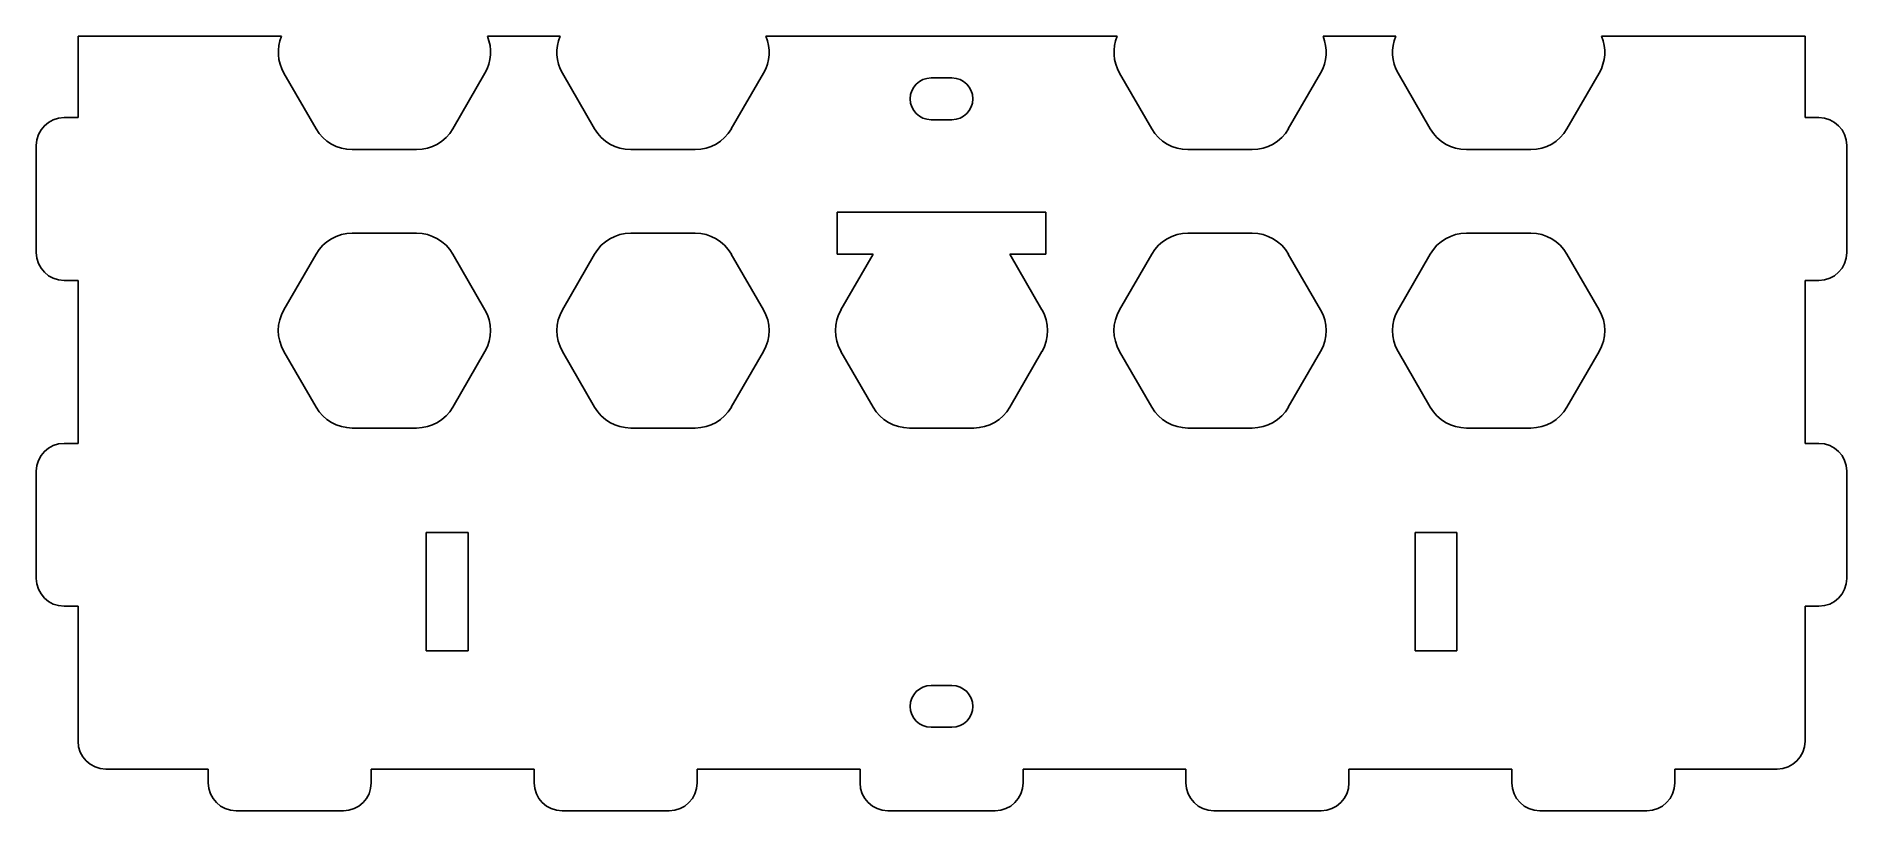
# Model space of a CAD drawing. Extents: x 249 to 379, y -245 to -189.
import ezdxf

# ---------------------------------------------------------------- set-up
doc = ezdxf.new("R2010")
doc.units = 0
doc.layers.add('VISIBLE', color=7, linetype='CONTINUOUS')

msp = doc.modelspace()

# ---------------------------------------------------------------- linework, layer by layer
at = {"layer": 'VISIBLE'}
for p, q in [((252.42, -189.2), (267.03, -189.2)), ((252.42, -189.2), (252.42, -195.05)), ((281.81, -189.2), (287.03, -189.2)), ((301.81, -189.2), (327.03, -189.2)), ((341.81, -189.2), (347.03, -189.2)), ((361.81, -189.2), (376.42, -189.2)), ((376.42, -195.05), (376.42, -189.2)), ((267.2, -191.85), (269.51, -195.85)), ((279.32, -195.85), (281.63, -191.85)), ((287.2, -191.85), (289.51, -195.85)), ((299.32, -195.85), (301.63, -191.85)), ((313.67, -192.2), (315.17, -192.2)), ((327.2, -191.85), (329.51, -195.85)), ((339.32, -195.85), (341.63, -191.85)), ((347.2, -191.85), (349.51, -195.85)), ((359.32, -195.85), (361.63, -191.85)), ((252.42, -195.05), (251.42, -195.05)), ((313.67, -195.2), (315.17, -195.2)), ((377.42, -195.05), (376.42, -195.05)), ((249.42, -197.05), (249.42, -204.75)), ((272.11, -197.35), (276.73, -197.35)), ((292.11, -197.35), (296.73, -197.35)), ((332.11, -197.35), (336.73, -197.35)), ((352.11, -197.35), (356.73, -197.35)), ((379.42, -204.75), (379.42, -197.05)), ((306.92, -204.85), (306.92, -201.85)), ((306.92, -201.85), (321.92, -201.85)), ((321.92, -204.85), (321.92, -201.85)), ((276.73, -203.35), (272.11, -203.35)), ((296.73, -203.35), (292.11, -203.35)), ((336.73, -203.35), (332.11, -203.35)), ((356.73, -203.35), (352.11, -203.35)), ((269.51, -204.85), (267.2, -208.85)), ((281.63, -208.85), (279.32, -204.85)), ((289.51, -204.85), (287.2, -208.85)), ((301.63, -208.85), (299.32, -204.85)), ((306.92, -204.85), (309.51, -204.85)), ((309.51, -204.85), (307.2, -208.85)), ((319.32, -204.85), (321.92, -204.85)), ((321.63, -208.85), (319.32, -204.85)), ((329.51, -204.85), (327.2, -208.85)), ((341.63, -208.85), (339.32, -204.85)), ((349.51, -204.85), (347.2, -208.85)), ((361.63, -208.85), (359.32, -204.85)), ((251.42, -206.75), (252.42, -206.75)), ((252.42, -206.75), (252.42, -218.45)), ((376.42, -218.45), (376.42, -206.75)), ((376.42, -206.75), (377.42, -206.75)), ((267.2, -211.85), (269.51, -215.85)), ((279.32, -215.85), (281.63, -211.85)), ((287.2, -211.85), (289.51, -215.85)), ((299.32, -215.85), (301.63, -211.85)), ((307.2, -211.85), (309.51, -215.85)), ((319.32, -215.85), (321.63, -211.85)), ((327.2, -211.85), (329.51, -215.85)), ((339.32, -215.85), (341.63, -211.85)), ((347.2, -211.85), (349.51, -215.85)), ((359.32, -215.85), (361.63, -211.85)), ((272.11, -217.35), (276.73, -217.35)), ((292.11, -217.35), (296.73, -217.35)), ((312.11, -217.35), (316.73, -217.35)), ((332.11, -217.35), (336.73, -217.35)), ((352.11, -217.35), (356.73, -217.35)), ((252.42, -218.45), (251.42, -218.45)), ((377.42, -218.45), (376.42, -218.45)), ((249.42, -220.45), (249.42, -228.15)), ((379.42, -228.15), (379.42, -220.45)), ((277.42, -233.35), (277.42, -224.85)), ((277.42, -224.85), (280.42, -224.85)), ((280.42, -233.35), (280.42, -224.85)), ((348.42, -233.35), (348.42, -224.85)), ((351.42, -224.85), (348.42, -224.85)), ((351.42, -233.35), (351.42, -224.85)), ((251.42, -230.15), (252.42, -230.15)), ((252.42, -239.85), (252.42, -230.15)), ((376.42, -239.85), (376.42, -230.15)), ((376.42, -230.15), (377.42, -230.15)), ((277.42, -233.35), (280.42, -233.35)), ((351.42, -233.35), (348.42, -233.35)), ((313.67, -235.85), (315.17, -235.85)), ((313.67, -238.85), (315.17, -238.85)), ((254.42, -241.85), (261.77, -241.85)), ((261.77, -241.85), (261.77, -242.85)), ((273.47, -242.85), (273.47, -241.85)), ((273.47, -241.85), (285.17, -241.85)), ((285.17, -241.85), (285.17, -242.85)), ((296.87, -242.85), (296.87, -241.85)), ((296.87, -241.85), (308.57, -241.85)), ((308.57, -241.85), (308.57, -242.85)), ((320.27, -242.85), (320.27, -241.85)), ((320.27, -241.85), (331.97, -241.85)), ((331.97, -241.85), (331.97, -242.85)), ((343.67, -242.85), (343.67, -241.85)), ((343.67, -241.85), (355.37, -241.85)), ((355.37, -241.85), (355.37, -242.85)), ((367.07, -242.85), (367.07, -241.85)), ((367.07, -241.85), (374.42, -241.85)), ((263.77, -244.85), (271.47, -244.85)), ((287.17, -244.85), (294.87, -244.85)), ((310.57, -244.85), (318.27, -244.85)), ((333.97, -244.85), (341.67, -244.85)), ((357.37, -244.85), (365.07, -244.85))]:
    msp.add_line(p, q, dxfattribs=at)
for centre, radius, start, end in [((269.8, -190.35), 3, 157.4597, 210), ((279.04, -190.35), 3, 330, 22.5403), ((289.8, -190.35), 3, 157.4597, 210), ((299.04, -190.35), 3, 330, 22.5403), ((329.8, -190.35), 3, 157.4597, 210), ((339.04, -190.35), 3, 330, 22.5403), ((349.8, -190.35), 3, 157.4597, 210), ((359.04, -190.35), 3, 330, 22.5403), ((313.67, -193.7), 1.5, 90, 270), ((315.17, -193.7), 1.5, 270, 90), ((251.42, -197.05), 2, 90, 180), ((272.11, -194.35), 3, 210, 270), ((276.73, -194.35), 3, 270, 330), ((292.11, -194.35), 3, 210, 270), ((296.73, -194.35), 3, 270, 330), ((332.11, -194.35), 3, 210, 270), ((336.73, -194.35), 3, 270, 330), ((352.11, -194.35), 3, 210, 270), ((356.73, -194.35), 3, 270, 330), ((377.42, -197.05), 2, 0, 90), ((272.11, -206.35), 3, 90, 150), ((276.73, -206.35), 3, 30, 90), ((292.11, -206.35), 3, 90, 150), ((296.73, -206.35), 3, 30, 90), ((332.11, -206.35), 3, 90, 150), ((336.73, -206.35), 3, 30, 90), ((352.11, -206.35), 3, 90, 150), ((356.73, -206.35), 3, 30, 90), ((251.42, -204.75), 2, 180, 270), ((377.42, -204.75), 2, 270, 0), ((269.8, -210.35), 3, 150, 210), ((279.04, -210.35), 3, 330, 30), ((289.8, -210.35), 3, 150, 210), ((299.04, -210.35), 3, 330, 30), ((309.8, -210.35), 3, 150, 210), ((319.04, -210.35), 3, 330, 30), ((329.8, -210.35), 3, 150, 210), ((339.04, -210.35), 3, 330, 30), ((349.8, -210.35), 3, 150, 210), ((359.04, -210.35), 3, 330, 30), ((272.11, -214.35), 3, 210, 270), ((276.73, -214.35), 3, 270, 330), ((292.11, -214.35), 3, 210, 270), ((296.73, -214.35), 3, 270, 330), ((312.11, -214.35), 3, 210, 270), ((316.73, -214.35), 3, 270, 330), ((332.11, -214.35), 3, 210, 270), ((336.73, -214.35), 3, 270, 330), ((352.11, -214.35), 3, 210, 270), ((356.73, -214.35), 3, 270, 330), ((251.42, -220.45), 2, 90, 180), ((377.42, -220.45), 2, 0, 90), ((251.42, -228.15), 2, 180, 270), ((377.42, -228.15), 2, 270, 0), ((313.67, -237.35), 1.5, 90, 270), ((315.17, -237.35), 1.5, 270, 90), ((254.42, -239.85), 2, 180, 270), ((374.42, -239.85), 2, 270, 0), ((263.77, -242.85), 2, 180, 270), ((271.47, -242.85), 2, 270, 0), ((287.17, -242.85), 2, 180, 270), ((294.87, -242.85), 2, 270, 0), ((310.57, -242.85), 2, 180, 270), ((318.27, -242.85), 2, 270, 0), ((333.97, -242.85), 2, 180, 270), ((341.67, -242.85), 2, 270, 0), ((357.37, -242.85), 2, 180, 270), ((365.07, -242.85), 2, 270, 0)]:
    msp.add_arc(centre, radius, start, end, dxfattribs=at)

doc.saveas('drawing.dxf')
